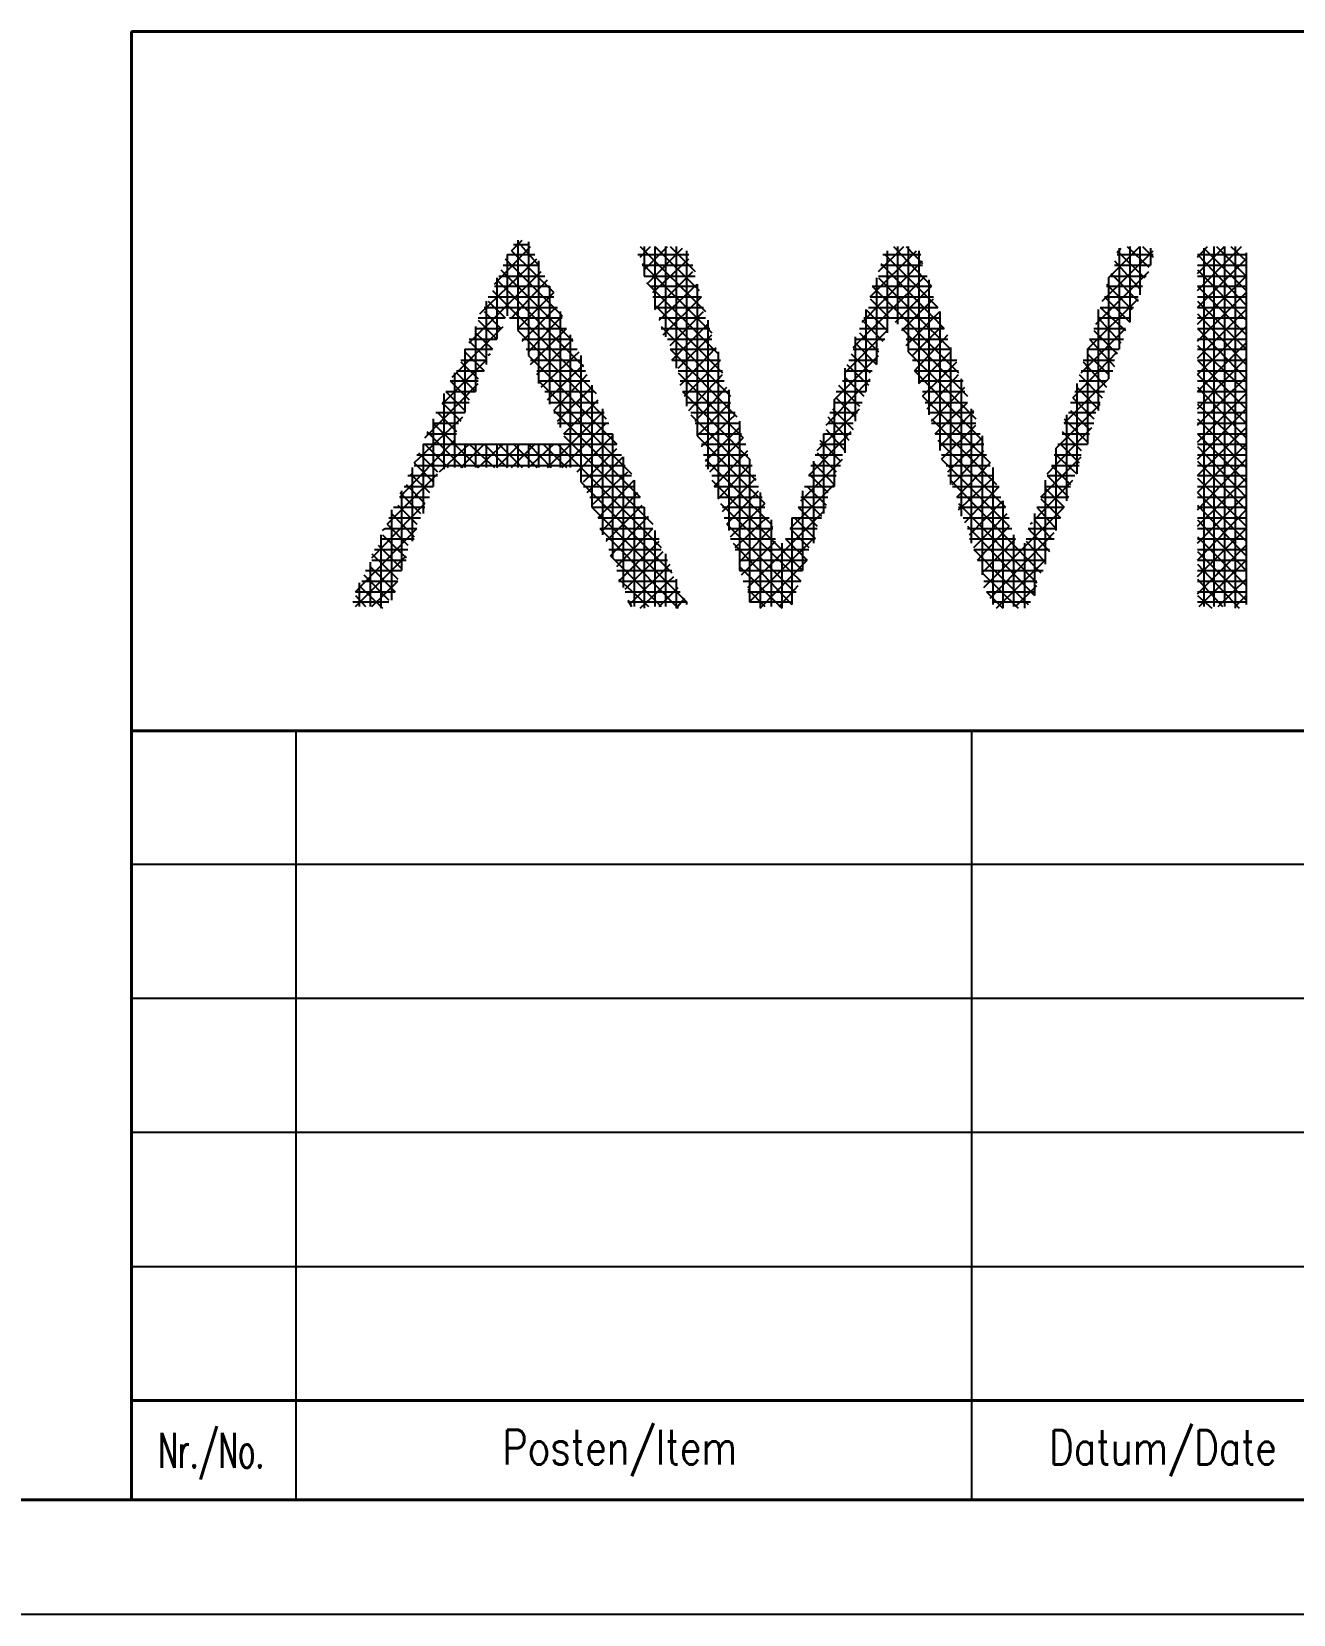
# Model space of a CAD drawing. Extents: x -620 to 569, y 5788 to 6629.
# Drawn here: x 287.8 to 342.9, y 5792.8 to 5861.9 of the extents above; entities that cross this region are included whole.
import ezdxf

# ---------------------------------------------------------------- set-up
doc = ezdxf.new("R2010")
doc.units = 0
for name, color, linetype, lineweight in [('TEXT_3', 6, 'CONTINUOUS', 25), ('TEXT_7', 1, 'CONTINUOUS', 60), ('VOLL_03', 6, 'CONTINUOUS', 25), ('VOLL_05', 7, 'CONTINUOUS', 40)]:
    doc.layers.add(name, color=color, linetype=linetype, lineweight=lineweight)
doc.styles.add('ROMANS', font='romans.shx', dxfattribs={"width": 0.6, "height": 80})

msp = doc.modelspace()

# ---------------------------------------------------------------- linework, layer by layer
at = {"layer": 'TEXT_7', "lineweight": 25}
for p, q in [((308.7506, 5852.3029), (309.2189, 5852.7712)), ((308.8332, 5852.5784), (309.4944, 5852.5784)), ((309.0261, 5852.7712), (309.0261, 5848.8321)), ((309.0261, 5852.6886), (309.9351, 5851.6694)), ((309.4944, 5852.6886), (309.4944, 5847.7303)), ((307.3733, 5849.5483), (309.8525, 5851.9448)), ((308.0069, 5850.843), (309.577, 5852.4958)), ((308.4751, 5851.9448), (310.9543, 5849.4657)), ((308.5578, 5852.1377), (309.7698, 5852.1377)), ((308.5578, 5852.1377), (308.5578, 5849.4657)), ((308.7506, 5852.3029), (310.5962, 5850.4849)), ((309.9351, 5851.8622), (309.9351, 5846.5182)), ((314.2598, 5852.1377), (316.4911, 5852.1377)), ((314.37, 5852.0275), (314.8108, 5852.4958)), ((314.37, 5852.4958), (317.2073, 5849.6585)), ((314.5353, 5852.4958), (314.5353, 5851.2011)), ((314.5353, 5851.4766), (315.5545, 5852.4958)), ((314.7281, 5850.9256), (316.2156, 5852.4131)), ((314.9209, 5850.4849), (316.4911, 5851.9448)), ((315.0036, 5852.4958), (315.0036, 5849.7411)), ((315.0036, 5852.4958), (316.9318, 5850.5675)), ((315.4719, 5852.4958), (315.4719, 5848.5567)), ((315.6647, 5852.4958), (316.7665, 5851.3939)), ((315.9402, 5852.4958), (315.9402, 5847.1794)), ((316.3809, 5852.3029), (316.3809, 5845.5266)), ((324.0387, 5849.1902), (326.6832, 5851.8622)), ((324.3968, 5850.2921), (326.4077, 5852.3029)), ((324.7549, 5851.3939), (325.8568, 5852.4958)), ((324.9477, 5852.1377), (326.6005, 5852.1377)), ((325.0304, 5852.1377), (327.3443, 5849.8238)), ((325.1406, 5852.3029), (325.1406, 5848.7219)), ((325.416, 5852.4958), (327.0688, 5850.7604)), ((325.5813, 5852.4958), (325.5813, 5849.1076)), ((325.967, 5852.4958), (326.6832, 5851.752)), ((326.0496, 5852.4958), (326.0496, 5847.8956)), ((326.5179, 5852.3029), (326.5179, 5846.5182)), ((334.5063, 5850.0992), (336.7375, 5852.3029)), ((334.7817, 5851.1185), (336.159, 5852.4958)), ((335.0572, 5851.8622), (336.159, 5850.6502)), ((335.1674, 5852.2203), (335.3326, 5852.4131)), ((335.1674, 5852.3029), (336.3519, 5851.1185)), ((335.1674, 5852.1377), (336.7375, 5852.1377)), ((335.25, 5852.4131), (335.25, 5848.0057)), ((335.6081, 5852.4958), (336.5447, 5851.5867)), ((335.7183, 5852.4958), (335.7183, 5849.1902)), ((336.159, 5852.4958), (336.159, 5850.3747)), ((336.2692, 5852.4958), (336.7375, 5852.0275)), ((336.6273, 5852.4131), (336.6273, 5851.6694)), ((338.6657, 5850.5675), (340.594, 5852.4958)), ((338.6657, 5851.3113), (339.8502, 5852.4958)), ((338.6657, 5852.0275), (339.1065, 5852.4958)), ((338.6657, 5852.1377), (340.7868, 5852.1377)), ((338.6657, 5852.1377), (340.7868, 5849.934)), ((338.6657, 5849.8238), (340.7868, 5851.9448)), ((338.9412, 5852.4131), (338.9412, 5836.7945)), ((338.9412, 5852.4131), (340.7868, 5850.5675)), ((339.3819, 5852.4958), (339.3819, 5836.7945)), ((339.4921, 5852.4958), (340.7868, 5851.2011)), ((339.8502, 5852.4958), (339.8502, 5836.7945)), ((340.1257, 5852.4958), (340.7868, 5851.8622)), ((340.3185, 5852.4958), (340.3185, 5836.7118)), ((340.7868, 5852.2203), (340.7868, 5836.8771)), ((306.905, 5848.2812), (310.0453, 5851.3939)), ((308.1997, 5851.2011), (310.2106, 5851.2011)), ((308.2823, 5851.4766), (311.4226, 5848.3638)), ((308.3925, 5851.6694), (309.9351, 5851.6694)), ((314.4527, 5851.752), (317.4827, 5848.7219)), ((314.4527, 5851.6694), (316.6564, 5851.6694)), ((314.5353, 5851.2011), (316.7665, 5851.2011)), ((315.0036, 5849.7411), (316.6564, 5851.3939)), ((323.6531, 5848.0884), (326.7933, 5851.2011)), ((324.7549, 5851.2011), (326.876, 5851.2011)), ((324.8651, 5851.752), (327.6197, 5848.9148)), ((324.8651, 5851.6694), (326.6832, 5851.6694)), ((334.2308, 5849.1076), (336.5447, 5851.3939)), ((334.8919, 5851.3113), (336.0764, 5850.0992)), ((334.8919, 5851.2011), (336.4345, 5851.2011)), ((335.0572, 5851.6694), (336.6273, 5851.6694)), ((338.6657, 5851.6694), (340.7868, 5851.6694)), ((338.6657, 5851.4766), (340.7868, 5849.2729)), ((338.6657, 5851.2011), (340.7868, 5851.2011)), ((338.6657, 5849.1076), (340.7868, 5851.2011)), ((307.9242, 5850.5675), (312.4418, 5846.0775)), ((308.0069, 5850.7604), (310.4034, 5850.7604)), ((308.117, 5851.1185), (308.117, 5848.4465)), ((308.117, 5851.0358), (311.8909, 5847.262)), ((308.7506, 5849.383), (310.3207, 5851.0358)), ((309.0261, 5848.9148), (310.5962, 5850.4849)), ((310.4034, 5850.7604), (310.4034, 5845.6092)), ((314.6455, 5850.9256), (317.7582, 5847.8129)), ((314.8108, 5850.7604), (316.8492, 5850.7604)), ((315.1964, 5849.2729), (316.8492, 5850.843)), ((316.8492, 5850.843), (316.8492, 5844.2319)), ((324.4795, 5850.7604), (327.0688, 5850.7604)), ((324.4795, 5850.7604), (328.2533, 5846.9865)), ((324.6723, 5851.1185), (324.6723, 5847.3446)), ((324.7549, 5851.1185), (327.8952, 5848.0057)), ((325.4987, 5849.1902), (327.0688, 5850.7604)), ((326.9586, 5851.0358), (326.9586, 5845.1409)), ((334.6991, 5850.843), (335.8009, 5849.7411)), ((334.6991, 5850.7604), (336.2692, 5850.7604)), ((334.7817, 5851.1185), (334.7817, 5846.7111)), ((338.6657, 5850.7604), (340.7868, 5850.7604)), ((338.6657, 5850.7604), (340.7868, 5848.6393)), ((338.6657, 5848.3638), (340.7868, 5850.4849)), ((307.5661, 5849.8238), (310.7615, 5849.8238)), ((307.6488, 5850.0992), (307.6488, 5847.3446)), ((307.7314, 5850.2921), (310.5962, 5850.2921)), ((307.7314, 5850.0992), (308.4751, 5849.383)), ((309.2189, 5848.3638), (310.6788, 5849.8238)), ((314.9209, 5850.2921), (317.042, 5850.2921)), ((315.0036, 5849.934), (317.951, 5846.9865)), ((315.0036, 5849.8238), (317.1246, 5849.8238)), ((315.3617, 5848.6393), (317.042, 5850.2921)), ((324.3142, 5849.8238), (327.3443, 5849.8238)), ((324.3968, 5850.2921), (327.1514, 5850.2921)), ((324.3968, 5850.2094), (325.2232, 5849.383)), ((325.7741, 5848.8321), (327.1514, 5850.2094)), ((333.8727, 5848.0057), (336.0764, 5850.2094)), ((334.4236, 5849.8238), (335.8836, 5849.8238)), ((334.4236, 5849.8238), (335.5255, 5848.8321)), ((334.6164, 5850.2921), (336.0764, 5850.2921)), ((334.6164, 5850.2921), (335.7183, 5849.1902)), ((338.6657, 5850.2921), (340.7868, 5850.2921)), ((338.6657, 5850.0992), (340.7868, 5848.0057)), ((338.6657, 5849.8238), (340.7868, 5849.8238)), ((307.2907, 5849.383), (308.4751, 5849.383)), ((307.2907, 5849.2729), (308.117, 5848.4465)), ((307.5661, 5849.6585), (308.2823, 5848.9148)), ((308.668, 5849.383), (310.9543, 5849.383)), ((309.4944, 5847.8956), (310.9543, 5849.4657)), ((310.8717, 5849.6585), (310.8717, 5844.59)), ((315.1964, 5849.383), (317.2073, 5849.383)), ((315.6647, 5848.171), (317.1246, 5849.6585)), ((315.7473, 5847.5375), (317.3175, 5849.1076)), ((317.3175, 5849.2729), (317.3175, 5842.772)), ((324.0387, 5849.2729), (324.9477, 5848.3638)), ((324.1214, 5849.383), (327.4269, 5849.383)), ((324.204, 5849.7411), (324.204, 5846.1601)), ((324.204, 5849.7411), (325.1406, 5848.8321)), ((325.967, 5848.171), (327.4269, 5849.6585)), ((327.4269, 5849.6585), (327.4269, 5843.5984)), ((334.341, 5849.7411), (334.341, 5845.3338)), ((334.341, 5849.383), (335.7183, 5849.383)), ((334.341, 5849.383), (335.3326, 5848.2812)), ((338.6657, 5847.6201), (340.7868, 5849.7411)), ((338.6657, 5849.5483), (340.7868, 5847.3446)), ((338.6657, 5849.383), (340.7868, 5849.383)), ((306.1613, 5846.7937), (308.3925, 5848.9974)), ((306.905, 5848.4465), (308.117, 5848.4465)), ((307.1805, 5848.9974), (307.1805, 5846.1601)), ((307.1805, 5848.9148), (308.2823, 5848.9148)), ((307.1805, 5848.7219), (307.9242, 5848.0057)), ((309.0261, 5848.9148), (311.1471, 5848.9148)), ((309.0261, 5848.8321), (312.8825, 5844.9757)), ((309.2189, 5848.4465), (311.4226, 5848.4465)), ((309.577, 5847.3446), (311.1471, 5848.9148)), ((309.8525, 5846.9039), (311.4226, 5848.4465)), ((311.3124, 5848.6393), (311.3124, 5842.8546)), ((315.279, 5848.9974), (318.3091, 5845.9673)), ((315.279, 5848.9148), (317.4001, 5848.9148)), ((315.5545, 5848.4465), (317.4827, 5848.4465)), ((316.0228, 5847.1794), (317.4827, 5848.6393)), ((323.295, 5846.9865), (325.1406, 5848.8321)), ((323.7357, 5848.5567), (323.7357, 5844.8655)), ((323.7357, 5848.4465), (325.0304, 5848.4465)), ((323.9285, 5848.9148), (325.1406, 5848.9148)), ((323.9285, 5848.7219), (324.7549, 5847.8956)), ((325.7741, 5848.9148), (327.6197, 5848.9148)), ((325.7741, 5848.9148), (328.6389, 5845.9673)), ((325.967, 5848.4465), (327.785, 5848.4465)), ((326.2424, 5847.7303), (327.5095, 5848.9974)), ((326.3251, 5847.0692), (327.785, 5848.6393)), ((333.5972, 5846.9865), (335.5255, 5848.9148)), ((333.9553, 5848.4465), (335.4428, 5848.4465)), ((333.9553, 5848.4465), (335.0572, 5847.262)), ((334.1482, 5848.9148), (335.5255, 5848.9148)), ((334.1482, 5848.8321), (335.1674, 5847.8129)), ((338.6657, 5846.9039), (340.7868, 5848.9974)), ((338.6657, 5848.9148), (340.7868, 5848.9148)), ((338.6657, 5848.9148), (340.7868, 5846.7111)), ((338.6657, 5848.4465), (340.7868, 5848.4465)), ((306.7122, 5848.0057), (307.9242, 5848.0057)), ((306.7122, 5848.0057), (306.7122, 5845.2511)), ((306.7122, 5847.8956), (307.5661, 5847.0692)), ((306.905, 5848.3638), (307.6488, 5847.6201)), ((307.7314, 5847.7303), (307.8416, 5847.8129)), ((309.3842, 5848.0057), (311.6154, 5848.0057)), ((309.4944, 5847.7303), (313.3508, 5843.8738)), ((310.0453, 5846.353), (311.698, 5847.8956)), ((311.7807, 5847.7303), (311.7807, 5842.221)), ((315.6647, 5848.0057), (317.6756, 5848.0057)), ((315.6647, 5848.0057), (318.5846, 5845.0583)), ((316.1054, 5846.4356), (317.6756, 5848.0884)), ((317.7582, 5847.8956), (317.7582, 5841.4773)), ((322.8267, 5845.802), (324.7549, 5847.7303)), ((323.5704, 5847.8129), (324.3968, 5846.9865)), ((323.6531, 5848.0057), (324.7549, 5848.0057)), ((323.7357, 5848.2812), (324.6723, 5847.3446)), ((326.0496, 5848.0057), (327.8952, 5848.0057)), ((326.0496, 5847.8956), (328.997, 5844.9757)), ((326.5179, 5846.5182), (327.8952, 5847.8956)), ((327.8952, 5848.0884), (327.8952, 5842.1109)), ((333.2391, 5845.8847), (335.1674, 5847.8956)), ((333.8727, 5848.0057), (335.25, 5848.0057)), ((333.8727, 5848.0057), (333.8727, 5843.8738)), ((333.8727, 5847.8129), (334.7817, 5846.9039)), ((338.6657, 5846.1601), (340.7868, 5848.2812)), ((338.6657, 5848.171), (340.7868, 5846.1601)), ((338.6657, 5848.0057), (340.7868, 5848.0057)), ((305.7205, 5845.6092), (307.6488, 5847.5375)), ((306.3541, 5847.0692), (307.5661, 5847.0692)), ((306.5469, 5847.5375), (307.6488, 5847.5375)), ((306.5469, 5847.4548), (307.2907, 5846.7111)), ((309.577, 5847.5375), (311.7807, 5847.5375)), ((309.8525, 5847.0692), (311.9735, 5847.0692)), ((310.3207, 5845.802), (311.8909, 5847.3446)), ((315.7473, 5847.5375), (317.8684, 5847.5375)), ((316.0228, 5847.0692), (317.951, 5847.0692)), ((316.2983, 5845.9673), (317.8684, 5847.5375)), ((323.295, 5847.1794), (323.295, 5843.4882)), ((323.295, 5847.0692), (324.4795, 5847.0692)), ((323.3776, 5847.3446), (324.3142, 5846.4356)), ((323.4603, 5847.5375), (324.6723, 5847.5375)), ((326.2424, 5847.5375), (328.1706, 5847.5375)), ((326.3251, 5847.0692), (328.2533, 5847.0692)), ((326.3251, 5847.0692), (329.2725, 5844.0391)), ((326.6832, 5845.9673), (328.1706, 5847.4548)), ((333.5972, 5847.0692), (334.9745, 5847.0692)), ((333.6799, 5847.5375), (335.0572, 5847.5375)), ((333.6799, 5847.4548), (334.6991, 5846.353)), ((338.6657, 5845.4164), (340.7868, 5847.6201)), ((338.6657, 5847.5375), (340.7868, 5847.5375)), ((338.6657, 5847.5375), (340.7868, 5845.4164)), ((338.6657, 5847.0692), (340.7868, 5847.0692)), ((304.9768, 5844.1493), (307.2907, 5846.5182)), ((306.0786, 5846.6284), (307.2907, 5846.6284)), ((306.0786, 5846.6284), (306.905, 5845.802)), ((306.2714, 5846.9865), (306.2714, 5842.8546)), ((306.3541, 5846.9865), (307.1805, 5846.1601)), ((309.9351, 5846.6284), (312.1663, 5846.6284)), ((309.9351, 5846.6284), (313.9844, 5842.5791)), ((310.5962, 5845.3338), (312.0561, 5846.9039)), ((310.7615, 5844.8655), (312.249, 5846.353)), ((312.249, 5846.4356), (312.249, 5841.1192)), ((316.0228, 5846.9865), (318.86, 5844.1493)), ((316.1054, 5846.6284), (318.0337, 5846.6284)), ((316.4911, 5845.3338), (317.951, 5846.9039)), ((316.7665, 5844.8655), (318.1438, 5846.353)), ((322.4686, 5844.7002), (324.3968, 5846.7111)), ((323.0195, 5846.4356), (323.9285, 5845.5266)), ((323.1848, 5846.6284), (324.3968, 5846.6284)), ((323.295, 5846.7937), (324.1214, 5845.9673)), ((326.5179, 5846.6284), (328.4461, 5846.6284)), ((326.876, 5845.4164), (328.2533, 5846.9039)), ((327.0688, 5844.8655), (328.5287, 5846.353)), ((328.3635, 5846.7111), (328.3635, 5840.7336)), ((332.8535, 5844.7828), (334.7817, 5846.7111)), ((333.4044, 5846.5182), (333.4044, 5842.5791)), ((333.4044, 5846.353), (334.341, 5845.4164)), ((333.5146, 5846.9039), (334.5063, 5845.8847)), ((333.5146, 5846.6284), (334.6991, 5846.6284)), ((338.6657, 5846.9039), (340.7868, 5844.7828)), ((338.6657, 5844.7002), (340.7868, 5846.7937)), ((338.6657, 5846.6284), (340.7868, 5846.6284)), ((338.6657, 5846.353), (340.7868, 5844.1493)), ((305.7205, 5845.6919), (306.905, 5845.6919)), ((305.7205, 5845.6919), (306.5469, 5844.8655)), ((305.8032, 5846.0775), (305.8032, 5842.772)), ((305.8858, 5846.1601), (307.1805, 5846.1601)), ((305.8858, 5846.1601), (306.7122, 5845.3338)), ((310.2106, 5846.1601), (312.3316, 5846.1601)), ((310.4034, 5845.6919), (312.5244, 5845.6919)), ((311.0369, 5844.3146), (312.5244, 5845.802)), ((316.2156, 5846.1601), (318.2265, 5846.1601)), ((316.2156, 5846.1601), (319.1355, 5843.2127)), ((316.3809, 5845.6919), (318.3091, 5845.6919)), ((316.8492, 5844.2319), (318.3091, 5845.6919)), ((318.2265, 5846.2428), (318.2265, 5840.1)), ((322.8267, 5845.802), (322.8267, 5842.0282)), ((322.8267, 5845.6919), (324.0387, 5845.6919)), ((322.9093, 5846.1601), (324.204, 5846.1601)), ((322.9093, 5845.8847), (323.7357, 5845.0583)), ((326.6832, 5846.1601), (328.5287, 5846.1601)), ((326.6832, 5845.9673), (329.6306, 5843.0474)), ((326.7933, 5845.6919), (328.6389, 5845.6919)), ((327.2341, 5844.3146), (328.6389, 5845.6919)), ((333.129, 5845.6919), (334.4236, 5845.6919)), ((333.2391, 5845.8847), (334.1482, 5844.9757)), ((333.3218, 5846.1601), (334.6164, 5846.1601)), ((338.6657, 5846.1601), (340.7868, 5846.1601)), ((338.6657, 5843.9565), (340.7868, 5846.0775)), ((338.6657, 5845.6919), (340.7868, 5845.6919)), ((304.5085, 5843.0474), (306.6295, 5845.0583)), ((305.3349, 5844.9757), (305.3349, 5842.0282)), ((305.4451, 5845.2511), (306.7122, 5845.2511)), ((305.5277, 5845.2511), (306.3541, 5844.4247)), ((310.3207, 5842.8546), (312.7173, 5845.2511)), ((310.5962, 5845.3338), (314.37, 5841.5599)), ((310.5962, 5845.2511), (312.7999, 5845.2511)), ((312.7173, 5845.4164), (312.7173, 5839.9072)), ((316.5737, 5845.2511), (318.5019, 5845.2511)), ((316.5737, 5845.1409), (319.411, 5842.3037)), ((317.042, 5843.7636), (318.5019, 5845.1409)), ((322.0829, 5843.5984), (323.9285, 5845.4164)), ((322.5512, 5845.0583), (323.4603, 5844.0391)), ((322.6339, 5845.2511), (323.8459, 5845.2511)), ((322.7441, 5845.4164), (323.6531, 5844.5074)), ((326.9586, 5845.2511), (328.9144, 5845.2511)), ((327.0688, 5844.9757), (329.9061, 5842.1109)), ((327.4269, 5843.7636), (328.9144, 5845.3338)), ((328.8042, 5845.4164), (328.8042, 5839.5491)), ((332.4954, 5843.681), (334.4236, 5845.6092)), ((332.8535, 5844.9757), (333.8727, 5843.9565)), ((332.9637, 5845.1409), (332.9637, 5841.3947)), ((333.0463, 5845.2511), (334.2308, 5845.2511)), ((333.129, 5845.3338), (333.9553, 5844.5074)), ((338.6657, 5845.6092), (340.7868, 5843.5984)), ((338.6657, 5843.2127), (340.7868, 5845.4164)), ((338.6657, 5845.2511), (340.7868, 5845.2511)), ((338.6657, 5844.9757), (340.7868, 5842.8546)), ((305.0594, 5844.4247), (306.6295, 5842.8546)), ((305.0594, 5844.3146), (306.3541, 5844.3146)), ((305.3349, 5844.7828), (306.4367, 5844.7828)), ((305.3349, 5844.7828), (307.2907, 5842.8546)), ((310.7615, 5844.7828), (312.9927, 5844.7828)), ((310.9543, 5842.8546), (312.8825, 5844.7828)), ((311.0369, 5844.3146), (313.158, 5844.3146)), ((313.158, 5844.3146), (313.158, 5838.9155)), ((316.7665, 5844.7828), (318.6948, 5844.7828)), ((316.8492, 5844.3146), (318.7774, 5844.3146)), ((317.2073, 5843.1301), (318.6948, 5844.59)), ((318.6948, 5844.8655), (318.6948, 5838.3646)), ((321.7248, 5842.4965), (323.5704, 5844.4247)), ((322.3584, 5844.3146), (323.5704, 5844.3146)), ((322.3584, 5844.3146), (322.3584, 5840.8437)), ((322.4686, 5844.5074), (323.295, 5843.5984)), ((322.5512, 5844.7828), (323.6531, 5844.7828)), ((327.0688, 5844.7828), (328.997, 5844.7828)), ((327.2341, 5844.3146), (329.1899, 5844.3146)), ((327.5095, 5843.2127), (328.997, 5844.7002)), ((332.1097, 5842.5791), (334.0655, 5844.59)), ((332.7709, 5844.4247), (333.5972, 5843.5984)), ((332.7709, 5844.3146), (333.9553, 5844.3146)), ((332.8535, 5844.7828), (334.1482, 5844.7828)), ((338.6657, 5844.7828), (340.7868, 5844.7828)), ((338.6657, 5842.4965), (340.7868, 5844.59)), ((338.6657, 5844.3146), (340.7868, 5844.3146)), ((338.6657, 5844.3146), (340.7868, 5842.221)), ((303.8749, 5841.5599), (306.2714, 5844.0391)), ((304.8941, 5843.8738), (313.3508, 5843.8738)), ((304.8941, 5843.8738), (304.8941, 5840.8437)), ((304.9768, 5843.8738), (305.996, 5842.8546)), ((305.6103, 5842.6618), (306.905, 5843.8738)), ((306.5469, 5842.8546), (307.5661, 5843.8738)), ((306.7122, 5843.8738), (306.7122, 5842.8546)), ((306.905, 5843.8738), (308.0069, 5842.8546)), ((307.1805, 5843.8738), (307.1805, 5842.8546)), ((307.2907, 5842.8546), (308.3925, 5843.8738)), ((307.5661, 5843.8738), (308.5578, 5842.8546)), ((307.6488, 5843.8738), (307.6488, 5842.8546)), ((308.117, 5843.8738), (308.117, 5842.8546)), ((308.117, 5842.8546), (309.1087, 5843.8738)), ((308.1997, 5843.8738), (309.2189, 5842.8546)), ((308.5578, 5843.8738), (308.5578, 5842.8546)), ((308.7506, 5842.8546), (309.7698, 5843.8738)), ((308.8332, 5843.8738), (309.8525, 5842.8546)), ((309.0261, 5843.8738), (309.0261, 5842.8546)), ((309.4944, 5843.8738), (309.4944, 5842.8546)), ((309.4944, 5842.8546), (310.5962, 5843.8738)), ((309.4944, 5843.8738), (310.486, 5842.8546)), ((309.9351, 5843.8738), (309.9351, 5842.8546)), ((310.1279, 5843.8738), (311.1471, 5842.8546)), ((310.4034, 5843.8738), (310.4034, 5842.8546)), ((310.7615, 5843.8738), (315.279, 5839.3562)), ((310.8717, 5843.8738), (310.8717, 5842.8546)), ((311.0369, 5844.2319), (314.9209, 5840.3755)), ((311.6154, 5842.6618), (313.158, 5844.2319)), ((311.8909, 5842.221), (313.3508, 5843.681)), ((316.8492, 5844.2319), (319.7966, 5841.2845)), ((317.042, 5843.8738), (318.9702, 5843.8738)), ((317.4001, 5842.6618), (318.86, 5844.1493)), ((317.5929, 5842.0282), (319.0529, 5843.5984)), ((322.1931, 5844.0391), (323.1022, 5843.1301)), ((322.1931, 5843.8738), (323.295, 5843.8738)), ((327.3443, 5844.0391), (330.2917, 5841.1192)), ((327.4269, 5843.8738), (329.3551, 5843.8738)), ((327.785, 5842.6618), (329.2725, 5844.1493)), ((327.9778, 5842.1109), (329.3551, 5843.5984)), ((329.2725, 5844.2319), (329.2725, 5838.1718)), ((332.4954, 5843.681), (332.4954, 5840.1)), ((332.578, 5843.8738), (333.8727, 5843.8738)), ((332.6882, 5843.8738), (333.5146, 5843.0474)), ((338.6657, 5843.8738), (340.7868, 5843.8738)), ((338.6657, 5841.7528), (340.7868, 5843.8738)), ((338.6657, 5843.7636), (340.7868, 5841.5599)), ((304.5085, 5843.0474), (305.3349, 5842.221)), ((304.5085, 5842.9372), (313.7089, 5842.9372)), ((304.6187, 5843.4055), (313.5436, 5843.4055)), ((304.7013, 5843.4882), (305.5277, 5842.6618)), ((312.0561, 5841.7528), (313.6263, 5843.3229)), ((313.6263, 5843.3229), (313.6263, 5837.6208)), ((317.1246, 5843.4055), (319.0529, 5843.4055)), ((317.2073, 5843.2127), (320.0721, 5840.3755)), ((317.2073, 5842.9372), (319.2457, 5842.9372)), ((317.7582, 5841.4773), (319.1355, 5842.9372)), ((319.1355, 5843.2127), (319.1355, 5836.9873)), ((321.3667, 5841.3947), (323.1848, 5843.2127)), ((321.8075, 5842.9372), (323.1022, 5842.9372)), ((321.9177, 5843.1301), (321.9177, 5839.5491)), ((321.9177, 5843.0474), (322.8267, 5842.1109)), ((322.0003, 5843.4055), (323.1848, 5843.4055)), ((322.0829, 5843.4882), (322.9093, 5842.6618)), ((327.5095, 5843.4055), (329.4653, 5843.4055)), ((327.5095, 5843.2127), (330.457, 5840.2928)), ((327.7024, 5842.9372), (329.6306, 5842.9372)), ((328.1706, 5841.5599), (329.6306, 5843.0474)), ((331.8343, 5841.5599), (333.5972, 5843.3229)), ((332.3026, 5842.9372), (333.5146, 5842.9372)), ((332.3026, 5842.9372), (333.129, 5842.1109)), ((332.4128, 5843.4055), (333.5972, 5843.4055)), ((332.4954, 5843.4055), (333.4044, 5842.5791)), ((338.6657, 5843.4055), (340.7868, 5843.4055)), ((338.6657, 5841.009), (340.7868, 5843.2127)), ((338.6657, 5843.1301), (340.7868, 5841.009)), ((338.6657, 5842.9372), (340.7868, 5842.9372)), ((303.324, 5840.3755), (305.5277, 5842.5791)), ((304.233, 5842.4965), (305.5277, 5842.4965)), ((304.3432, 5842.5791), (305.1696, 5841.7528)), ((304.4259, 5842.8546), (304.4259, 5839.6317)), ((311.7807, 5842.4965), (313.9844, 5842.4965)), ((311.7807, 5842.221), (315.7473, 5838.2544)), ((312.249, 5841.2018), (313.8191, 5842.6618)), ((312.5244, 5840.6509), (314.0946, 5842.3037)), ((314.0946, 5842.3037), (314.0946, 5836.7945)), ((317.4827, 5842.4965), (319.411, 5842.4965)), ((317.4827, 5842.3037), (321.4494, 5838.3646)), ((317.951, 5840.9264), (319.411, 5842.3863)), ((321.7248, 5842.5791), (322.5512, 5841.7528)), ((321.7248, 5842.4965), (322.9093, 5842.4965)), ((327.785, 5842.4965), (329.7408, 5842.4965)), ((327.8952, 5842.3037), (331.8343, 5838.2544)), ((328.2533, 5841.009), (329.7408, 5842.3863)), ((329.7408, 5842.8546), (329.7408, 5836.8771)), ((331.5588, 5840.5683), (333.2391, 5842.3037)), ((332.0271, 5842.3037), (332.0271, 5838.64)), ((332.1097, 5842.4965), (333.3218, 5842.4965)), ((332.1097, 5842.4965), (333.0463, 5841.5599)), ((338.6657, 5842.4965), (340.7868, 5842.4965)), ((338.6657, 5840.2928), (340.7868, 5842.3863)), ((338.6657, 5842.3863), (340.7868, 5840.2928)), ((303.8749, 5841.7528), (304.784, 5840.8437)), ((303.8749, 5841.5599), (305.1696, 5841.5599)), ((303.9576, 5841.8354), (303.9576, 5838.3646)), ((304.0678, 5842.0282), (305.3349, 5842.0282)), ((304.1504, 5842.1109), (304.9768, 5841.2845)), ((311.8909, 5842.0282), (314.0946, 5842.0282)), ((312.1663, 5841.5599), (314.37, 5841.5599)), ((312.7173, 5840.1), (314.2598, 5841.7528)), ((317.5929, 5842.0282), (319.5212, 5842.0282)), ((317.7582, 5841.5599), (319.6864, 5841.5599)), ((318.1438, 5840.3755), (319.5212, 5841.8354)), ((319.6038, 5841.7528), (319.6038, 5836.7118)), ((320.8985, 5840.1826), (322.8267, 5842.1109)), ((321.3667, 5841.5599), (322.5512, 5841.5599)), ((321.4494, 5841.8354), (321.4494, 5838.3646)), ((321.4494, 5841.5599), (322.2758, 5840.7336)), ((321.532, 5842.0282), (322.8267, 5842.0282)), ((321.6422, 5842.0282), (322.4686, 5841.2018)), ((327.9778, 5842.0282), (330.0162, 5842.0282)), ((328.1706, 5841.5599), (330.0989, 5841.5599)), ((328.5287, 5840.4581), (330.0162, 5842.0282)), ((331.8343, 5841.5599), (333.0463, 5841.5599)), ((332.0271, 5842.0282), (333.129, 5842.0282)), ((332.0271, 5841.9456), (332.8535, 5841.1192)), ((338.6657, 5842.0282), (340.7868, 5842.0282)), ((338.6657, 5841.7528), (340.7868, 5839.6317)), ((338.6657, 5839.5491), (340.7868, 5841.6701)), ((338.6657, 5841.5599), (340.7868, 5841.5599)), ((302.6629, 5838.9155), (304.9768, 5841.2845)), ((303.5168, 5841.009), (303.5168, 5837.0699)), ((303.5168, 5840.8437), (304.5085, 5839.8245)), ((303.5995, 5841.1192), (304.9768, 5841.1192)), ((303.7923, 5841.2018), (304.6187, 5840.3755)), ((312.249, 5841.1192), (314.5353, 5841.1192)), ((312.249, 5841.1192), (316.3809, 5836.9873)), ((312.8825, 5839.6317), (314.4527, 5841.2018)), ((314.5353, 5841.1192), (314.5353, 5836.7118)), ((317.8684, 5841.2845), (321.3667, 5837.8963)), ((317.951, 5841.1192), (319.7966, 5841.1192)), ((318.3091, 5839.8245), (319.7966, 5841.2845)), ((319.0529, 5837.6208), (322.3584, 5840.9264)), ((321.2566, 5841.1192), (322.4686, 5841.1192)), ((321.2566, 5841.1192), (322.0829, 5840.2928)), ((328.2533, 5841.2845), (331.669, 5837.8137)), ((328.2533, 5841.1192), (330.2917, 5841.1192)), ((328.7216, 5839.9072), (330.1815, 5841.3947)), ((328.9144, 5839.3562), (330.3743, 5840.8437)), ((329.3551, 5837.6208), (332.8535, 5841.1192)), ((330.1815, 5841.3947), (330.1815, 5836.7118)), ((331.5588, 5840.8437), (331.5588, 5837.2627)), ((331.669, 5841.1192), (332.8535, 5841.1192)), ((331.669, 5841.1192), (332.4954, 5840.1826)), ((331.8343, 5841.4773), (332.6882, 5840.6509)), ((338.6657, 5841.2018), (340.7868, 5838.9981)), ((338.6657, 5841.1192), (340.7868, 5841.1192)), ((338.6657, 5838.8053), (340.7868, 5841.009)), ((301.9467, 5837.428), (304.6187, 5840.1826)), ((303.1312, 5840.1), (303.2414, 5840.1826)), ((303.2414, 5840.1826), (304.6187, 5840.1826)), ((303.324, 5840.3755), (304.233, 5839.4664)), ((303.4066, 5840.6509), (304.784, 5840.6509)), ((312.5244, 5840.6509), (314.7281, 5840.6509)), ((312.6071, 5840.1826), (314.9209, 5840.1826)), ((312.6071, 5840.1826), (316.0228, 5836.7118)), ((313.0754, 5838.9981), (314.7281, 5840.7336)), ((313.3508, 5838.5299), (314.9209, 5840.1826)), ((318.0337, 5840.6509), (319.9894, 5840.6509)), ((318.1438, 5840.3755), (321.0913, 5837.428)), ((318.2265, 5840.1826), (320.1547, 5840.1826)), ((318.5019, 5839.3562), (319.8793, 5840.6509)), ((318.6948, 5838.7227), (320.1547, 5840.2928)), ((320.0721, 5840.5683), (320.0721, 5836.7945)), ((320.8985, 5840.1826), (322.0829, 5840.1826)), ((320.8985, 5840.1826), (321.7248, 5839.3562)), ((320.9811, 5840.6509), (322.2758, 5840.6509)), ((320.9811, 5840.6509), (320.9811, 5836.8771)), ((321.0913, 5840.6509), (322.0003, 5839.7419)), ((328.4461, 5840.6509), (330.457, 5840.6509)), ((328.6389, 5840.2928), (331.5588, 5837.2627)), ((328.6389, 5840.1826), (330.5672, 5840.1826)), ((329.0797, 5838.8053), (330.457, 5840.2928)), ((331.2834, 5840.1826), (332.4954, 5840.1826)), ((331.2834, 5840.1826), (332.2199, 5839.191)), ((331.3935, 5840.3755), (331.4762, 5840.4581)), ((331.5588, 5840.6509), (332.6882, 5840.6509)), ((331.5588, 5840.5683), (332.3026, 5839.7419)), ((338.6657, 5840.6509), (340.7868, 5840.6509)), ((338.6657, 5840.5683), (340.7868, 5838.3646)), ((338.6657, 5840.1826), (340.7868, 5840.1826)), ((338.6657, 5838.0891), (340.7868, 5840.1826)), ((302.9384, 5839.4664), (303.9576, 5838.4472)), ((303.0485, 5839.9072), (303.0485, 5836.7118)), ((303.0485, 5839.7419), (304.5085, 5839.7419)), ((303.1312, 5839.9072), (304.1504, 5838.9155)), ((312.8825, 5839.7419), (315.1964, 5839.7419)), ((313.4335, 5837.8963), (315.1964, 5839.6317)), ((315.0036, 5840.1), (315.0036, 5836.7945)), ((318.3091, 5839.7419), (320.2649, 5839.7419)), ((318.4193, 5839.5491), (320.9811, 5836.8771)), ((318.7774, 5838.1718), (320.2649, 5839.6317)), ((319.1355, 5836.9873), (322.0003, 5839.8245)), ((320.5404, 5839.5491), (320.5404, 5836.7118)), ((320.7056, 5839.7419), (322.0003, 5839.7419)), ((320.7056, 5839.7419), (321.6422, 5838.8053)), ((328.7216, 5839.7419), (330.7324, 5839.7419)), ((329.2725, 5838.2544), (330.7324, 5839.7419)), ((329.6306, 5837.1526), (332.4128, 5840.0174)), ((330.6498, 5839.9072), (330.6498, 5836.7945)), ((331.1181, 5839.5491), (331.1181, 5836.7118)), ((331.2007, 5839.7419), (332.4128, 5839.7419)), ((331.2007, 5839.6317), (332.0271, 5838.7227)), ((338.6657, 5839.8245), (340.7868, 5837.7035)), ((338.6657, 5839.7419), (340.7868, 5839.7419)), ((338.6657, 5837.3454), (340.7868, 5839.4664)), ((301.9467, 5836.7945), (304.1504, 5838.9981)), ((302.6629, 5839.0808), (303.7923, 5837.9789)), ((302.6629, 5838.8053), (304.1504, 5838.8053)), ((302.7731, 5839.2736), (304.233, 5839.2736)), ((312.9927, 5839.2736), (315.279, 5839.2736)), ((313.0754, 5838.9981), (315.279, 5836.7945)), ((313.2682, 5838.8053), (315.5545, 5838.8053)), ((313.7089, 5837.5382), (315.3617, 5839.191)), ((315.4719, 5839.0808), (315.4719, 5836.7945)), ((318.5019, 5839.2736), (321.7248, 5839.2736)), ((318.6948, 5838.8053), (321.6422, 5838.8053)), ((319.6038, 5836.7118), (321.6422, 5838.8053)), ((328.9144, 5839.2736), (331.2834, 5836.8771)), ((328.9144, 5839.2736), (332.2199, 5839.2736)), ((329.0797, 5838.8053), (332.0271, 5838.8053)), ((329.9061, 5836.7118), (332.0271, 5838.8053)), ((338.6657, 5839.2736), (340.7868, 5839.2736)), ((338.6657, 5839.191), (340.7868, 5837.0699)), ((338.6657, 5838.8053), (340.7868, 5838.8053)), ((338.7484, 5836.7945), (340.7868, 5838.8053)), ((302.3048, 5838.1718), (303.4066, 5837.0699)), ((302.3874, 5838.3646), (303.9576, 5838.3646)), ((302.5803, 5838.7227), (302.5803, 5836.7945)), ((302.5803, 5838.5299), (303.6821, 5837.428)), ((313.3508, 5838.3646), (315.7473, 5838.3646)), ((313.9017, 5836.8771), (315.6647, 5838.64)), ((314.37, 5836.7118), (315.83, 5838.0891)), ((318.6948, 5838.5299), (320.5404, 5836.7118)), ((318.6948, 5838.3646), (321.4494, 5838.3646)), ((329.2725, 5838.3646), (331.9445, 5838.3646)), ((329.2725, 5838.2544), (330.8426, 5836.7118)), ((338.6657, 5838.64), (340.4838, 5836.7118)), ((338.6657, 5838.3646), (340.7868, 5838.3646)), ((301.9467, 5837.428), (303.6821, 5837.428)), ((302.112, 5837.8137), (302.112, 5836.7945)), ((302.112, 5837.7035), (303.1312, 5836.7118)), ((302.2222, 5837.8963), (303.7923, 5837.8963)), ((302.6629, 5836.7945), (303.7923, 5837.8963)), ((313.4335, 5837.9789), (314.7281, 5836.7945)), ((313.4335, 5837.8963), (315.9402, 5837.8963)), ((313.7089, 5837.428), (316.1054, 5837.428)), ((315.1964, 5836.7945), (316.0228, 5837.6208)), ((315.9402, 5837.9789), (315.9402, 5836.7118)), ((318.86, 5837.8963), (321.3667, 5837.8963)), ((319.0529, 5837.5382), (319.7966, 5836.7945)), ((319.0529, 5837.428), (321.1739, 5837.428)), ((320.4302, 5836.7945), (321.2566, 5837.7035)), ((329.3551, 5837.8963), (331.669, 5837.8963)), ((329.4653, 5837.428), (330.1815, 5836.7118)), ((329.4653, 5837.428), (331.5588, 5837.428)), ((330.7324, 5836.7945), (331.669, 5837.7035)), ((338.6657, 5837.9789), (339.7676, 5836.7945)), ((338.6657, 5837.8963), (340.7868, 5837.8963)), ((338.6657, 5837.428), (340.7868, 5837.428)), ((339.5748, 5836.7945), (340.7868, 5837.9789)), ((301.8365, 5836.9873), (303.4066, 5836.9873)), ((301.9467, 5837.2627), (302.3874, 5836.7945)), ((313.8191, 5837.0699), (313.9844, 5836.7945)), ((313.8191, 5836.9873), (316.3809, 5836.9873)), ((315.9402, 5836.7118), (316.2983, 5837.1526)), ((316.3809, 5836.9873), (316.3809, 5836.8771)), ((319.1355, 5836.9873), (320.9811, 5836.9873)), ((329.7408, 5836.9873), (331.3935, 5836.9873)), ((338.6657, 5837.2627), (339.2993, 5836.7118)), ((338.6657, 5836.9873), (340.7868, 5836.9873)), ((340.3185, 5836.7945), (340.7868, 5837.2627))]:
    msp.add_line(p, q, dxfattribs=at)
at = {"layer": 'VOLL_03'}
for p, q in [((299.3437, 5831.3691), (299.3437, 5797.8284)), ((328.8188, 5831.3691), (328.8188, 5797.8284)), ((378.6217, 5825.5291), (292.1722, 5825.5291)), ((378.6217, 5819.6891), (292.1722, 5819.6891)), ((378.6217, 5813.8491), (292.1722, 5813.8491)), ((378.6217, 5807.9923), (292.1722, 5807.9923))]:
    msp.add_line(p, q, dxfattribs=at)
at = {"layer": 'VOLL_03', "ltscale": 0.8}
msp.add_line((563.6217, 5792.8285), (-615.3783, 5792.8285), dxfattribs=at)
at = {"layer": 'VOLL_05'}
for p, q in [((378.6217, 5861.8607), (292.1722, 5861.8607)), ((292.1722, 5831.3691), (292.1722, 5861.8607)), ((378.6217, 5831.3691), (292.1722, 5831.3691)), ((292.1722, 5831.3691), (292.1722, 5797.8284)), ((378.6217, 5802.1523), (292.1722, 5802.1523))]:
    msp.add_line(p, q, dxfattribs=at)
at = {"layer": 'VOLL_05', "ltscale": 0.8}
msp.add_line((558.6217, 5797.8285), (-610.3783, 5797.8285), dxfattribs=at)

# ---------------------------------------------------------------- texts
at = {"layer": 'TEXT_3', "style": 'ROMANS'}
for s, height, width, p in [('Nr./No.', 1.52458, 0.6, (293.3448, 5799.2244)), ('Posten/Item', 1.524577, 0.8, (308.3569, 5799.3575)), ('Datum/Date', 1.5, 0.8, (332.1974, 5799.3575))]:
    msp.add_text(s, height=height, dxfattribs=dict(at, width=width)).set_placement(p)

doc.saveas('drawing.dxf')
